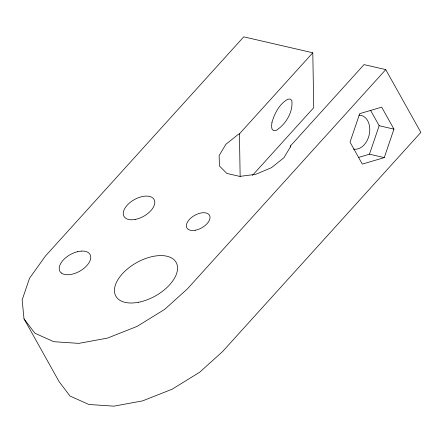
<?xml version="1.0" encoding="UTF-8"?>
<svg xmlns="http://www.w3.org/2000/svg" width="443" height="443" viewBox="0 0 443 443"><rect width="100%" height="100%" fill="white"/><g stroke="black" fill="none" stroke-linecap="round" stroke-linejoin="round"><path stroke-width="0.66" d="M358.498 157.437L369.479 154.186L379.158 125.712L370.525 110.268M384.269 157.603L393.949 129.129L381.667 107.151L359.705 113.652L350.025 142.125L362.308 164.104L384.269 157.603L369.479 154.186M290.674 145.703L290.697 146.4L283.946 157.702L271.448 167.681L255.672 174.348L239.746 176.397L226.822 173.412L219.462 165.992L219.119 155.604L225.869 144.302L238.373 134.323L239.43 133.875L312.797 52.778L243.744 36.841L45.402 256.076L29.526 278.27L22.15 299.9L24.005 318.844L59.091 381.628L69.988 396.031L88.866 404.481L113.879 406.159L142.568 400.893L172.133 389.203L199.682 372.231L222.508 351.637L420.85 132.402L385.759 69.617L364.046 64.606L290.674 145.703L290.697 147.076M252.427 175.434L313.727 107.682L312.797 52.778M385.759 69.617L187.422 288.853L164.591 309.441L137.042 326.413L107.477 338.109L78.788 343.369L53.78 341.697L34.903 333.241L24.005 318.844M379.158 125.712L393.949 129.129M239.43 133.875L240.145 176.425M81.257 251.092A17.266 9.558 -29.2 0 1 86.822 265.634A17.266 9.558 -29.2 0 1 61.405 273.032M77.459 251.702A17.266 9.558 -29.2 0 0 59.406 270.053A17.216 9.53 -29.2 0 0 61.405 273.032M77.409 251.762A17.216 9.53 -29.2 0 1 81.207 251.148M358.957 115.158A17.271 12.277 -77 0 1 369.473 133.382A17.271 12.277 -77 0 1 353.492 149.081M271.958 122.429L271.504 126.382L272.074 129.212L273.608 130.635L275.956 130.513C285.696 124.516 293.277 112.079 291.815 100.478L290.281 99.055L287.928 99.182C279.356 103.823 274.582 113.386 271.958 122.429M195.363 230.222A12.958 7.171 -29.2 0 0 209.561 215.387A12.958 7.171 -29.2 0 0 189.648 219.191A12.958 7.171 -29.2 0 0 195.363 230.222M138.465 302.276A34.543 19.115 -29.2 0 0 176.308 262.732A34.543 19.115 -29.2 0 0 123.226 272.866A34.543 19.115 -29.2 0 0 138.465 302.276M135.248 219.429A17.266 9.558 -29.2 0 0 154.17 199.666A17.266 9.558 -29.2 0 0 127.634 204.732A17.266 9.558 -29.2 0 0 135.248 219.429"/></g></svg>
